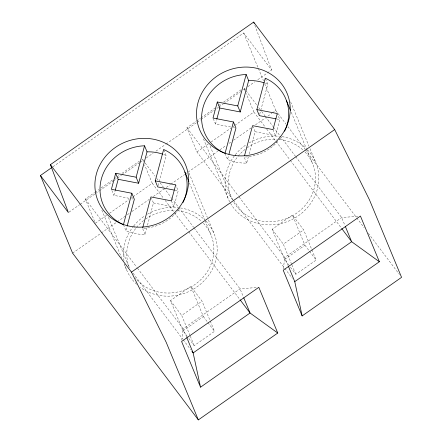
<?xml version="1.0" encoding="UTF-8"?>
<svg xmlns="http://www.w3.org/2000/svg" width="442" height="442" viewBox="0 0 442 442"><rect width="100%" height="100%" fill="white"/><g stroke="black" fill="none" stroke-linecap="round" stroke-linejoin="round"><path stroke-width="0.33" stroke-dasharray="2.21 1.66" d="M181.756 340.152L183.143 328.765L137.142 267.758M283.372 268.869L284.753 257.487L238.752 196.48M129.058 198.276L113.892 195.353L115.097 190.861M146.794 227.829L145.042 234.37A44.007 40.802 -22.5 0 1 125.931 230.696L126.981 226.768M147.49 225.21L153.446 202.966L151.446 198.138M158.087 185.612L158.965 182.342M159.142 181.684L166.142 155.518L163.645 149.479M153.446 202.966L173.888 206.9L178.181 190.856L175.684 184.817M230.674 126.998L215.503 124.075L216.707 119.583M248.404 156.551L246.653 163.092A44.007 40.802 -22.5 0 1 227.542 159.418L228.591 155.49M249.106 153.932L255.056 131.688L253.056 126.86M259.703 114.334L260.576 111.064M260.752 110.406L267.753 84.234L265.255 78.201M255.056 131.688L275.499 135.622L279.792 119.578L277.294 113.539M52.858 166.8L243.664 32.951L271.603 70.013L256.929 80.306M106.61 215.304L95.339 223.204L85.339 199.055L94.356 192.734M94.919 192.336L98.859 189.574M101.113 187.994L113.511 179.297M114.075 178.9L116.323 177.319M116.887 176.927L119.705 174.949M121.959 173.369L139.423 161.115M233.006 199.745L196.955 151.926L186.949 127.777L195.966 121.456M196.53 121.058L200.475 118.296M201.033 117.898L215.121 108.019M218.503 105.649L220.751 104.063M223.569 102.091L241.034 89.837M68.946 212.177L79.676 204.652M80.24 204.254L94.914 193.961M95.478 193.563L98.864 191.187M99.433 190.789L112.981 181.286M113.544 180.888L116.931 178.513M117.495 178.12L121.445 175.347M122.014 174.949L139.512 162.673M140.075 162.28L143.462 159.905M146.285 157.921L153.059 153.17M155.882 151.192L165.479 144.457M166.043 144.064L196.524 122.677M197.093 122.285L200.48 119.909M201.044 119.511L214.591 110.008M216.851 108.423L218.541 107.235M219.105 106.837L223.061 104.069M223.624 103.671L241.122 91.395M243.382 89.814L245.072 88.627M247.896 86.643L254.669 81.892M109.428 213.326L129.147 199.491M131.401 197.911L132.528 197.121M133.092 196.729L152.247 183.292L144.611 164.86M196.955 151.926L208.221 144.02M211.038 142.048L230.757 128.213M233.011 126.633L234.138 125.843M234.702 125.445L253.857 112.008L246.222 93.582M72.593 253.128L100.815 233.332M101.378 232.934L116.622 222.243M117.185 221.845L125.092 216.304M127.346 214.718L129.605 213.132M131.865 211.552L149.363 199.276M153.313 196.502L164.043 188.977M166.297 187.397L170.247 184.623M170.816 184.226L184.364 174.723M184.927 174.325L217.668 151.357M219.928 149.777L226.138 145.418M228.956 143.44L231.216 141.854M233.475 140.269L250.973 127.992M255.493 124.826L265.653 117.699M267.907 116.113L271.863 113.345M272.427 112.948L275.814 110.572L264.747 83.847M187.165 336.268L183.021 330.776L170.518 300.593L190.845 286.333L202.022 301.157L214.525 331.345L194.198 345.6L187.579 336.815M288.775 264.99L284.637 259.498L272.134 229.31L292.455 215.055L303.632 229.879L316.135 260.067L295.814 274.322L289.19 265.537M190.032 335.539L181.695 315.417L202.022 301.157M291.643 264.261L283.311 244.133L303.632 229.879M183.021 330.776L203.348 316.522L190.845 286.333M284.637 259.498L304.958 245.244L292.455 215.055M357.749 216.26L341.655 217.575L284.753 257.487L288.178 265.752M256.139 287.538L240.045 288.853L183.143 328.765L186.563 337.031M276.499 118.942L279.792 119.578M233.31 127.5L234.63 127.755M174.883 190.22L178.181 190.856M131.699 198.784L133.014 199.038M275.814 110.572L286.189 124.329M287.847 126.534L304.864 149.098M305.278 149.65L356.324 217.348M356.738 217.9L364.208 227.807M368.357 233.31L399.485 274.587M245.509 90.063L243.851 87.864L244.907 90.406M245.923 90.61L257.117 105.45M258.774 107.649L260.018 109.296M261.675 111.495L264.99 115.892M265.404 116.439L272.863 126.335M273.278 126.887L279.908 135.677M280.322 136.23L295.239 156.015M295.654 156.562L341.655 217.575L344.815 225.199M253.857 112.008L265.045 126.848M266.703 129.047L289.908 159.827M290.322 160.374L341.301 227.978M304.958 245.244L309.096 250.73M309.511 251.283L316.135 260.067M272.134 229.31L283.311 244.133M186.949 127.777L238.337 195.933M233.42 200.292L284.394 267.896M284.808 268.443L292.272 278.338M143.484 160.789L142.241 159.142L143.296 161.684M145.142 162.988L155.087 176.181M156.744 178.38L158.402 180.574M160.059 182.773L163.38 187.17M163.794 187.723L171.253 197.613M171.667 198.165L178.297 206.955M178.712 207.508L193.629 227.293M194.044 227.845L240.045 288.853L243.205 296.477M152.247 183.292L163.435 198.127M165.093 200.325L188.298 231.105M188.712 231.658L239.686 299.262M203.348 316.522L207.486 322.014M207.9 322.561L214.525 331.345M170.518 300.593L181.695 315.417M85.339 199.055L136.727 267.211M133.053 273.222L182.784 339.174M183.198 339.727L190.657 349.616M290.615 101.831L308.969 146.142M310.013 148.672L315.781 162.601M291.267 112.246L306.345 148.567M306.61 149.203L312.693 163.86M243.664 32.951L258.156 67.946M258.421 68.582L263.426 80.671M273.001 129.583L275.499 135.622M291.902 264.891L295.814 274.322M246.653 163.092L244.15 157.059A44.007 40.802 -22.5 0 0 278.145 141.026M213.254 118.644L215.503 124.075M225.044 153.38L227.542 159.418M210.11 146.098L231.188 197.082M203.453 138.843L228.1 198.347M189.005 173.109L207.353 217.42M208.403 219.95L214.171 233.879M189.391 182.889L204.734 219.845M204.994 220.481L211.077 235.138M171.385 200.861L173.888 206.9M190.292 336.169L194.198 345.6M145.042 234.37L142.539 228.337A44.007 40.802 -22.5 0 0 176.535 212.304M111.892 190.524L113.892 195.353M123.434 224.658L125.931 230.696M108.5 217.376L129.318 267.725M101.842 210.127L121.765 258.233M124.125 263.929L126.484 269.626M254.846 25.293L271.603 70.013M205.922 221.099A47.349 43.902 -22.5 0 1 203.651 281.25A47.349 43.902 -22.5 0 1 140.263 287.294M136.639 284.283A47.349 43.902 -22.5 0 1 124.815 264.592M123.992 260.692A47.349 43.902 -22.5 0 1 133.302 226.442M133.694 225.95A47.349 43.902 -22.5 0 1 144.827 215.829M147.523 214.155A47.349 43.902 -22.5 0 1 177.933 207.596M180.402 207.922A47.349 43.902 -22.5 0 1 204.508 219.674M307.533 149.821A47.349 43.902 -22.5 0 1 304.753 210.475A47.349 43.902 -22.5 0 1 240.785 215.182A47.349 43.902 -22.5 0 1 234.917 155.164M235.304 154.672A47.349 43.902 -22.5 0 1 246.437 144.551M249.133 142.877A47.349 43.902 -22.5 0 1 279.543 136.318M282.013 136.639A47.349 43.902 -22.5 0 1 306.118 148.396M203.414 223.26A44.007 40.802 -22.5 0 1 197.386 282.687A44.007 40.802 -22.5 0 1 135.202 277.902M129.136 267.217A44.007 40.802 -22.5 0 1 136.097 228M136.506 227.492A44.007 40.802 -22.5 0 1 143.534 220.608M145.656 219.028A44.007 40.802 -22.5 0 1 175.004 210.525M177.612 210.735A44.007 40.802 -22.5 0 1 201.646 221.514M163.755 154.545A44.007 40.802 -22.5 0 1 166.142 155.512M178.85 209.409A44.007 40.802 -22.5 0 1 177.336 211.359M305.024 151.982A44.007 40.802 -22.5 0 1 296.344 213.381A44.007 40.802 -22.5 0 1 233.343 201.519M232.464 199.889A44.007 40.802 -22.5 0 1 237.708 156.722M238.116 156.214A44.007 40.802 -22.5 0 1 245.144 149.33M247.266 147.75A44.007 40.802 -22.5 0 1 276.62 139.247M279.869 139.534A44.007 40.802 -22.5 0 1 303.256 150.23M265.366 83.267A44.007 40.802 -22.5 0 1 267.753 84.234M280.46 138.131A44.007 40.802 -22.5 0 1 278.946 140.081"/><path stroke-width="0.66" d="M115.688 173.275L118.185 179.308L138.628 183.242L136.13 177.209L115.688 173.275L111.395 189.32L131.838 193.253L134.335 199.292L127.158 226.116M115.268 190.22L118.185 179.308M131.838 193.253L123.434 224.658A44.007 40.802 -22.5 0 1 101.356 178.949A44.007 40.802 -22.5 0 1 144.534 145.799L147.031 151.838L138.628 183.242M136.13 177.209L144.534 145.799M142.716 227.68L150.943 196.928L171.385 200.861L175.684 184.817L155.241 180.883L163.645 149.479A44.007 40.802 -22.5 0 1 182.988 202.541M217.298 101.992L219.796 108.03L240.244 111.964L237.741 105.925L217.298 101.992L213.005 118.042L233.448 121.975L235.945 128.009L228.945 154.181M216.878 118.942L219.796 108.03M225.044 153.38L233.448 121.975M237.741 105.925L246.144 74.521A44.007 40.802 -22.5 0 0 203.055 107.345A44.007 40.802 -22.5 0 0 224.425 153.098M240.244 111.964L248.647 80.56L246.144 74.521M244.503 155.75L252.559 125.65L273.001 129.583L277.294 113.539L256.852 109.605L265.255 78.201A44.007 40.802 -22.5 0 1 284.598 131.263M40.437 175.513L68.383 212.569L50.427 164.656L253.647 22.1L334.688 129.572L369.407 199.723L401.563 277.344L198.336 419.9L72.593 253.128L40.437 175.513L51.731 167.59M198.336 419.9L166.186 342.279L131.462 272.134L334.688 129.572M302.14 315.919L294.759 281.637L351.661 241.719L379.363 261.747L302.14 315.919L283.206 270.211L360.429 216.039L379.363 261.747M200.53 387.198L277.753 333.025L258.819 287.317L181.596 341.489L200.53 387.198L193.148 352.915L186.828 337.666M275.836 118.815L259.349 115.644L256.852 109.605M174.225 190.093L157.739 186.922L155.241 180.883M277.753 333.025L250.05 313.002L240.1 299.809M341.716 228.531L351.661 241.719L345.34 226.47M191.905 351.268L193.148 352.915L250.05 313.002L243.73 297.748M50.427 164.656L131.462 272.134M286.51 100.776L290.477 110.334M288.438 266.388L294.759 281.637M184.894 172.06L188.861 181.612M253.647 22.1L254.128 23.376M147.031 151.838A44.007 40.802 -22.5 0 1 162.534 154.114M248.647 80.56A44.007 40.802 -22.5 0 1 264.145 82.836M134.147 226.912A47.349 43.902 -22.5 0 0 185.596 164.883A47.349 43.902 -22.5 0 0 105.511 156.474A47.349 43.902 -22.5 0 0 134.147 226.912M235.763 155.634A47.349 43.902 -22.5 0 0 287.206 93.605A47.349 43.902 -22.5 0 0 207.121 85.195A47.349 43.902 -22.5 0 0 235.763 155.634"/></g></svg>
